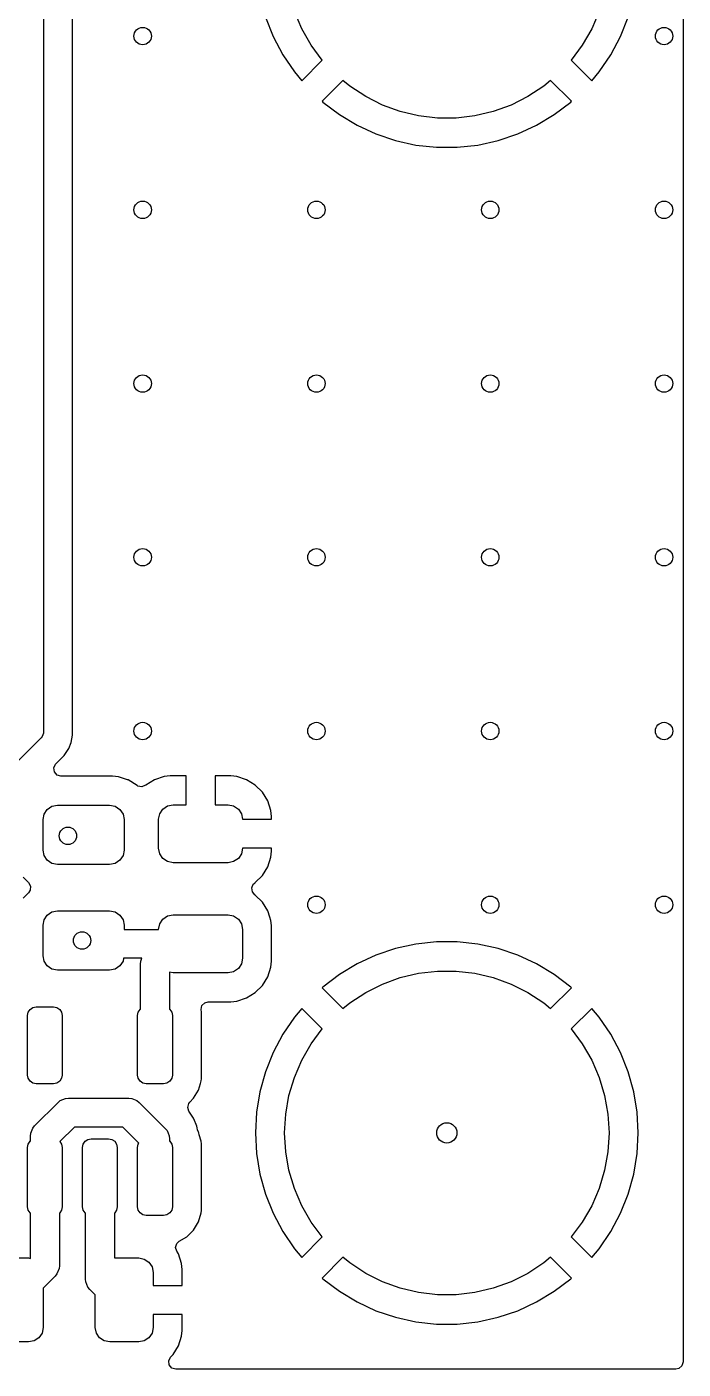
# Model space of a CAD drawing. Extents: x 4.39 to 6.32, y -4.91 to -3.37.
# Drawn here: x 5.87 to 6.316, y -4.891 to -3.979 of the extents above; entities that cross this region are included whole.
import ezdxf

# ---------------------------------------------------------------- set-up
doc = ezdxf.new("R2010")
doc.units = 0
doc.header["$MEASUREMENT"] = 0
doc.layers.add('BLACK', color=7, linetype='CONTINUOUS')

msp = doc.modelspace()

# ---------------------------------------------------------------- linework, layer by layer
at = {"layer": 'BLACK', "linetype": 'CONTINUOUS'}
for p, q in [((6.31573, -3.37498), (6.31573, -4.88644)), ((5.8811, -3.74882), (5.8811, -4.45787)), ((5.90081, -4.4604), (5.90081, -3.93071)), ((6.05661, -3.98018), (6.05153, -3.96841)), ((6.25871, -3.96841), (6.25363, -3.98018)), ((6.03182, -3.97225), (6.03703, -3.98534)), ((6.2732, -3.98534), (6.27842, -3.97225)), ((6.03703, -3.98534), (6.03703, -3.98534)), ((6.03703, -3.98534), (6.04363, -3.99779)), ((6.06302, -3.99128), (6.05661, -3.98018)), ((6.25363, -3.98018), (6.24722, -3.99128)), ((6.26661, -3.99779), (6.2732, -3.98534)), ((6.2732, -3.98534), (6.2732, -3.98534)), ((6.07053, -4.00138), (6.06302, -3.99128)), ((6.24722, -3.99128), (6.23971, -4.00138)), ((6.04363, -3.99779), (6.05154, -4.00945)), ((6.05655, -4.01535), (6.07053, -4.00138)), ((6.23971, -4.00138), (6.25368, -4.01535)), ((6.2587, -4.00945), (6.26661, -3.99779)), ((6.05154, -4.00945), (6.05655, -4.01535)), ((6.08457, -4.01517), (6.07036, -4.02938)), ((6.08929, -4.01913), (6.08457, -4.01517)), ((6.22566, -4.01517), (6.22095, -4.01913)), ((6.23987, -4.02938), (6.22566, -4.01517)), ((6.25368, -4.01535), (6.2587, -4.00945)), ((6.2587, -4.00945), (6.2587, -4.00945)), ((6.05655, -4.01535), (6.05655, -4.01535)), ((6.1, -4.02618), (6.08929, -4.01913)), ((6.22095, -4.01913), (6.21024, -4.02618)), ((6.07036, -4.02938), (6.07036, -4.02938)), ((6.07036, -4.02938), (6.07089, -4.02988)), ((6.07089, -4.02988), (6.07089, -4.02988)), ((6.07089, -4.02988), (6.0821, -4.0384)), ((6.11146, -4.03193), (6.1, -4.02618)), ((6.1235, -4.03631), (6.11146, -4.03193)), ((6.19878, -4.03193), (6.18673, -4.03631)), ((6.21024, -4.02618), (6.19878, -4.03193)), ((6.22814, -4.0384), (6.23935, -4.02988)), ((6.23935, -4.02988), (6.23987, -4.02938)), ((6.0821, -4.0384), (6.0821, -4.0384)), ((6.0821, -4.0384), (6.09417, -4.04566)), ((6.13598, -4.03927), (6.1235, -4.03631)), ((6.14871, -4.04076), (6.13598, -4.03927)), ((6.16153, -4.04076), (6.14871, -4.04076)), ((6.17426, -4.03927), (6.16153, -4.04076)), ((6.18673, -4.03631), (6.17426, -4.03927)), ((6.21606, -4.04566), (6.22813, -4.0384)), ((6.22813, -4.0384), (6.22814, -4.0384)), ((6.09417, -4.04566), (6.10696, -4.05158)), ((6.10696, -4.05158), (6.10696, -4.05158)), ((6.10696, -4.05158), (6.12031, -4.05608)), ((6.18993, -4.05608), (6.20328, -4.05158)), ((6.20328, -4.05158), (6.21606, -4.04566)), ((6.20328, -4.05158), (6.20328, -4.05158)), ((6.12031, -4.05608), (6.13407, -4.05911)), ((6.13407, -4.05911), (6.14807, -4.06063)), ((6.14807, -4.06063), (6.14807, -4.06063)), ((6.14807, -4.06063), (6.16216, -4.06063)), ((6.16216, -4.06063), (6.17617, -4.05911)), ((6.16216, -4.06063), (6.16216, -4.06063)), ((6.17617, -4.05911), (6.18993, -4.05608)), ((5.87937, -4.46205), (5.82908, -4.51235)), ((5.88011, -4.46115), (5.87937, -4.46205)), ((5.88099, -4.45903), (5.88011, -4.46115)), ((5.8811, -4.45787), (5.88099, -4.45903)), ((5.90034, -4.46275), (5.90081, -4.4604)), ((5.89509, -4.4742), (5.89789, -4.47)), ((5.89789, -4.47), (5.89817, -4.46933)), ((5.89817, -4.46933), (5.89982, -4.46534)), ((5.89982, -4.46534), (5.90034, -4.46275)), ((5.88807, -4.48259), (5.88922, -4.48009)), ((5.88922, -4.48009), (5.88945, -4.47984)), ((5.88945, -4.47984), (5.89509, -4.4742)), ((5.88847, -4.48532), (5.88807, -4.48259)), ((5.89027, -4.48739), (5.88847, -4.48532)), ((5.89291, -4.48817), (5.89027, -4.48739)), ((5.92795, -4.48817), (5.89291, -4.48817)), ((5.932, -4.48858), (5.92795, -4.48817)), ((5.93802, -4.49058), (5.932, -4.48858)), ((5.932, -4.48858), (5.932, -4.48858)), ((5.96308, -4.48841), (5.95653, -4.49058)), ((5.96713, -4.48799), (5.96308, -4.48841)), ((5.97795, -4.48799), (5.96713, -4.48799)), ((5.96713, -4.48799), (5.96713, -4.48799)), ((5.97795, -4.50768), (5.97795, -4.48799)), ((6.00846, -4.48799), (5.99764, -4.48799)), ((5.99764, -4.48799), (5.99764, -4.50768)), ((6.01251, -4.48841), (6.00846, -4.48799)), ((6.01906, -4.49058), (6.01251, -4.48841)), ((6.01251, -4.48841), (6.01251, -4.48841)), ((5.93856, -4.49076), (5.93802, -4.49058)), ((5.94462, -4.4945), (5.93856, -4.49076)), ((5.93856, -4.49076), (5.93856, -4.49076)), ((5.9452, -4.49487), (5.94462, -4.4945)), ((5.94791, -4.49538), (5.9452, -4.49487)), ((5.95046, -4.49436), (5.94791, -4.49538)), ((5.95066, -4.4942), (5.95046, -4.49436)), ((5.95653, -4.49058), (5.95066, -4.4942)), ((5.95653, -4.49058), (5.95653, -4.49058)), ((6.02493, -4.4942), (6.01906, -4.49058)), ((6.01906, -4.49058), (6.01906, -4.49058)), ((6.02982, -4.49908), (6.02493, -4.4942)), ((5.88678, -4.50862), (5.89055, -4.50787)), ((5.89055, -4.50787), (5.92598, -4.50787)), ((5.92598, -4.50787), (5.92975, -4.50862)), ((5.96533, -4.50843), (5.96909, -4.50768)), ((5.96909, -4.50768), (5.97795, -4.50768)), ((5.99764, -4.50768), (6.0065, -4.50768)), ((6.0065, -4.50768), (6.01026, -4.50843)), ((6.03344, -4.50496), (6.02982, -4.49908)), ((6.03561, -4.51151), (6.03344, -4.50496)), ((6.03344, -4.50496), (6.03344, -4.50496)), ((5.88071, -4.51772), (5.88146, -4.51395)), ((5.88146, -4.51395), (5.88359, -4.51076)), ((5.88359, -4.51076), (5.88678, -4.50862)), ((5.92975, -4.50862), (5.93294, -4.51076)), ((5.93294, -4.51076), (5.93508, -4.51395)), ((5.93508, -4.51395), (5.93583, -4.51772)), ((5.95925, -4.51752), (5.96, -4.51375)), ((5.96, -4.51375), (5.96213, -4.51056)), ((5.96213, -4.51056), (5.96533, -4.50843)), ((6.01026, -4.50843), (6.01346, -4.51056)), ((6.01346, -4.51056), (6.01559, -4.51375)), ((6.01559, -4.51375), (6.01634, -4.51752)), ((6.03602, -4.51555), (6.03561, -4.51151)), ((6.03602, -4.51752), (6.03602, -4.51555)), ((6.03602, -4.51555), (6.03602, -4.51555)), ((5.88071, -4.53839), (5.88071, -4.51772)), ((5.93583, -4.51772), (5.93583, -4.53839)), ((5.95925, -4.5372), (5.95925, -4.51752)), ((6.01634, -4.51752), (6.03602, -4.51752)), ((5.88146, -4.54215), (5.88071, -4.53839)), ((5.88359, -4.54535), (5.88146, -4.54215)), ((5.93508, -4.54215), (5.93294, -4.54535)), ((5.93583, -4.53839), (5.93508, -4.54215)), ((5.96, -4.54097), (5.95925, -4.5372)), ((5.96213, -4.54416), (5.96, -4.54097)), ((5.96533, -4.5463), (5.96213, -4.54416)), ((6.01346, -4.54416), (6.01026, -4.5463)), ((6.01559, -4.54097), (6.01346, -4.54416)), ((6.01634, -4.5372), (6.01559, -4.54097)), ((6.03602, -4.5372), (6.01634, -4.5372)), ((6.03344, -4.54977), (6.03561, -4.54322)), ((6.03561, -4.54322), (6.03602, -4.53917)), ((6.03561, -4.54322), (6.03561, -4.54322)), ((6.03602, -4.53917), (6.03602, -4.5372)), ((6.03602, -4.53917), (6.03602, -4.53917)), ((5.88678, -4.54748), (5.88359, -4.54535)), ((5.89055, -4.54823), (5.88678, -4.54748)), ((5.92598, -4.54823), (5.89055, -4.54823)), ((5.92975, -4.54748), (5.92598, -4.54823)), ((5.93294, -4.54535), (5.92975, -4.54748)), ((5.96909, -4.54705), (5.96533, -4.5463)), ((6.0065, -4.54705), (5.96909, -4.54705)), ((6.01026, -4.5463), (6.0065, -4.54705)), ((6.02982, -4.55564), (6.03344, -4.54977)), ((6.03344, -4.54977), (6.03344, -4.54977)), ((5.86722, -4.55684), (5.8709, -4.56052)), ((5.8709, -4.56052), (5.87222, -4.56294)), ((6.02254, -4.56415), (6.02363, -4.56162)), ((6.02363, -4.56162), (6.02482, -4.5606)), ((6.02482, -4.5606), (6.02493, -4.56052)), ((6.02493, -4.56052), (6.02982, -4.55564)), ((5.8709, -4.56743), (5.86722, -4.57112)), ((5.87203, -4.56568), (5.8709, -4.56743)), ((5.87222, -4.56294), (5.87203, -4.56568)), ((6.02298, -4.56686), (6.02254, -4.56415)), ((6.02473, -4.56881), (6.02298, -4.56686)), ((6.02475, -4.56883), (6.02472, -4.56881)), ((6.02472, -4.56881), (6.02473, -4.56881)), ((6.02482, -4.56891), (6.02475, -4.56883)), ((6.02495, -4.56899), (6.02482, -4.56891)), ((6.02983, -4.57387), (6.02495, -4.56899)), ((5.88359, -4.58261), (5.88678, -4.58047)), ((5.88678, -4.58047), (5.89055, -4.57972)), ((5.89055, -4.57972), (5.92598, -4.57972)), ((5.92598, -4.57972), (5.92975, -4.58047)), ((5.92975, -4.58047), (5.93294, -4.58261)), ((6.03346, -4.57975), (6.02983, -4.57387)), ((6.03488, -4.58403), (6.03346, -4.57975)), ((5.88071, -4.58957), (5.88146, -4.5858)), ((5.88071, -4.61024), (5.88071, -4.58957)), ((5.88146, -4.5858), (5.88359, -4.58261)), ((5.93294, -4.58261), (5.93508, -4.5858)), ((5.93508, -4.5858), (5.93583, -4.58957)), ((5.93583, -4.58957), (5.93583, -4.59232)), ((5.95925, -4.59232), (5.96, -4.58856)), ((5.96, -4.58856), (5.96213, -4.58536)), ((5.96213, -4.58536), (5.96533, -4.58323)), ((5.96533, -4.58323), (5.96909, -4.58248)), ((5.96909, -4.58248), (6.0065, -4.58248)), ((6.0065, -4.58248), (6.01026, -4.58323)), ((6.01026, -4.58323), (6.01346, -4.58536)), ((6.01346, -4.58536), (6.01559, -4.58856)), ((6.01559, -4.58856), (6.01634, -4.59232)), ((6.03563, -4.58631), (6.03488, -4.58403)), ((6.03598, -4.58976), (6.03563, -4.58631)), ((6.03563, -4.58631), (6.03563, -4.58631)), ((6.03604, -4.59035), (6.03598, -4.58976)), ((5.93583, -4.59232), (5.95925, -4.59232)), ((6.01634, -4.59232), (6.01634, -4.61201)), ((6.03604, -4.61398), (6.03604, -4.59035)), ((6.12031, -4.60534), (6.10696, -4.60984)), ((6.13407, -4.60231), (6.12031, -4.60534)), ((6.14807, -4.60079), (6.13407, -4.60231)), ((6.16216, -4.60079), (6.14807, -4.60079)), ((6.17617, -4.60231), (6.16216, -4.60079)), ((6.18993, -4.60534), (6.17617, -4.60231)), ((6.20328, -4.60984), (6.18993, -4.60534)), ((5.88146, -4.614), (5.88071, -4.61024)), ((5.88359, -4.6172), (5.88146, -4.614)), ((5.88678, -4.61933), (5.88359, -4.6172)), ((5.93294, -4.6172), (5.92975, -4.61933)), ((5.93508, -4.614), (5.93294, -4.6172)), ((5.93547, -4.61201), (5.93508, -4.614)), ((5.94797, -4.61201), (5.93547, -4.61201)), ((5.94695, -4.61594), (5.94714, -4.61402)), ((5.94695, -4.64665), (5.94695, -4.61594)), ((5.94714, -4.61402), (5.94797, -4.61201)), ((6.01559, -4.61577), (6.01346, -4.61897)), ((6.01634, -4.61201), (6.01559, -4.61577)), ((6.03563, -4.61802), (6.03604, -4.61398)), ((6.09417, -4.61575), (6.0821, -4.62302)), ((6.10696, -4.60984), (6.09417, -4.61575)), ((6.10696, -4.60984), (6.10696, -4.60984)), ((6.21606, -4.61575), (6.20328, -4.60984)), ((6.20328, -4.60984), (6.20328, -4.60984)), ((6.22813, -4.62302), (6.21606, -4.61575)), ((5.89055, -4.62008), (5.88678, -4.61933)), ((5.92598, -4.62008), (5.89055, -4.62008)), ((5.92975, -4.61933), (5.92598, -4.62008)), ((5.96909, -4.62185), (5.96663, -4.62136)), ((5.96663, -4.62136), (5.96663, -4.64665)), ((6.0065, -4.62185), (5.96909, -4.62185)), ((6.01026, -4.6211), (6.0065, -4.62185)), ((6.01346, -4.61897), (6.01026, -4.6211)), ((6.02983, -4.63046), (6.03346, -4.62458)), ((6.03346, -4.62458), (6.03563, -4.61802)), ((6.0821, -4.62302), (6.07089, -4.63154)), ((6.0821, -4.62302), (6.0821, -4.62302)), ((6.11146, -4.62949), (6.1235, -4.6251)), ((6.1235, -4.6251), (6.13598, -4.62215)), ((6.13598, -4.62215), (6.14871, -4.62066)), ((6.14871, -4.62066), (6.16153, -4.62066)), ((6.16153, -4.62066), (6.17426, -4.62215)), ((6.17426, -4.62215), (6.18673, -4.6251)), ((6.18673, -4.6251), (6.19878, -4.62949)), ((6.22814, -4.62302), (6.22813, -4.62302)), ((6.23935, -4.63154), (6.22814, -4.62302)), ((6.01907, -4.63897), (6.02495, -4.63534)), ((6.02495, -4.63534), (6.02983, -4.63046)), ((6.07089, -4.63154), (6.07036, -4.63204)), ((6.07036, -4.63204), (6.07036, -4.63204)), ((6.07036, -4.63204), (6.08457, -4.64624)), ((6.08929, -4.64229), (6.1, -4.63524)), ((6.1, -4.63524), (6.11146, -4.62949)), ((6.19878, -4.62949), (6.21024, -4.63524)), ((6.21024, -4.63524), (6.22095, -4.64229)), ((6.22566, -4.64624), (6.23987, -4.63204)), ((6.23987, -4.63204), (6.23935, -4.63154)), ((6.23935, -4.63154), (6.23935, -4.63154)), ((6.23987, -4.63204), (6.23987, -4.63204)), ((5.98818, -4.64682), (5.98875, -4.64413)), ((5.98875, -4.64413), (5.99068, -4.64217)), ((5.99068, -4.64217), (5.99305, -4.64156)), ((5.99305, -4.64156), (6.00846, -4.64156)), ((6.00846, -4.64156), (6.01251, -4.64114)), ((6.00846, -4.64156), (6.00846, -4.64156)), ((6.01251, -4.64114), (6.01907, -4.63897)), ((6.08457, -4.64624), (6.08929, -4.64229)), ((6.22095, -4.64229), (6.22566, -4.64624)), ((5.87018, -4.65098), (5.87063, -4.64872)), ((5.87018, -4.69134), (5.87018, -4.65098)), ((5.87063, -4.64872), (5.87191, -4.64681)), ((5.87191, -4.64681), (5.87382, -4.64553)), ((5.87382, -4.64553), (5.87608, -4.64508)), ((5.87608, -4.64508), (5.88789, -4.64508)), ((5.88789, -4.64508), (5.89015, -4.64553)), ((5.89015, -4.64553), (5.89207, -4.64681)), ((5.89207, -4.64681), (5.89335, -4.64872)), ((5.89335, -4.64872), (5.8938, -4.65098)), ((5.8938, -4.65098), (5.8938, -4.69134)), ((5.94498, -4.65098), (5.94543, -4.64872)), ((5.94498, -4.69134), (5.94498, -4.65098)), ((5.94543, -4.64872), (5.94671, -4.64681)), ((5.94671, -4.64681), (5.94695, -4.64665)), ((5.96663, -4.64665), (5.96687, -4.64681)), ((5.96687, -4.64681), (5.96815, -4.64872)), ((5.96815, -4.64872), (5.9686, -4.65098)), ((5.9686, -4.65098), (5.9686, -4.69134)), ((5.98819, -4.64695), (5.98818, -4.64682)), ((5.98831, -4.6484), (5.98819, -4.64695)), ((5.98819, -4.64695), (5.98819, -4.64695)), ((5.98831, -4.69392), (5.98831, -4.6484)), ((6.05154, -4.65197), (6.04363, -4.66363)), ((6.05655, -4.64606), (6.05154, -4.65197)), ((6.05154, -4.65197), (6.05154, -4.65197)), ((6.07053, -4.66004), (6.05655, -4.64606)), ((6.05655, -4.64606), (6.05655, -4.64606)), ((6.25368, -4.64606), (6.23971, -4.66004)), ((6.2587, -4.65197), (6.25368, -4.64606)), ((6.25368, -4.64606), (6.25368, -4.64606)), ((6.26661, -4.66363), (6.2587, -4.65197)), ((6.06302, -4.67013), (6.07053, -4.66004)), ((6.23971, -4.66004), (6.24722, -4.67013)), ((6.04363, -4.66363), (6.03703, -4.67608)), ((6.05661, -4.68123), (6.06302, -4.67013)), ((6.24722, -4.67013), (6.25363, -4.68123)), ((6.2732, -4.67608), (6.26661, -4.66363)), ((6.03703, -4.67608), (6.03182, -4.68916)), ((6.03703, -4.67608), (6.03703, -4.67608)), ((6.05153, -4.69301), (6.05661, -4.68123)), ((6.25363, -4.68123), (6.25871, -4.69301)), ((6.27842, -4.68916), (6.2732, -4.67608)), ((6.2732, -4.67608), (6.2732, -4.67608)), ((6.03182, -4.68916), (6.02805, -4.70274)), ((6.03182, -4.68916), (6.03182, -4.68916)), ((6.28219, -4.70274), (6.27842, -4.68916)), ((6.27842, -4.68916), (6.27842, -4.68916)), ((5.87063, -4.6936), (5.87018, -4.69134)), ((5.87191, -4.69551), (5.87063, -4.6936)), ((5.87382, -4.69679), (5.87191, -4.69551)), ((5.87608, -4.69724), (5.87382, -4.69679)), ((5.88789, -4.69724), (5.87608, -4.69724)), ((5.89015, -4.69679), (5.88789, -4.69724)), ((5.89207, -4.69551), (5.89015, -4.69679)), ((5.89335, -4.6936), (5.89207, -4.69551)), ((5.8938, -4.69134), (5.89335, -4.6936)), ((5.94543, -4.6936), (5.94498, -4.69134)), ((5.94671, -4.69551), (5.94543, -4.6936)), ((5.94863, -4.69679), (5.94671, -4.69551)), ((5.95089, -4.69724), (5.94863, -4.69679)), ((5.9627, -4.69724), (5.95089, -4.69724)), ((5.96496, -4.69679), (5.9627, -4.69724)), ((5.96687, -4.69551), (5.96496, -4.69679)), ((5.96815, -4.6936), (5.96687, -4.69551)), ((5.9686, -4.69134), (5.96815, -4.6936)), ((5.98639, -4.70159), (5.98772, -4.69702)), ((5.98772, -4.69702), (5.98819, -4.69538)), ((5.98819, -4.69538), (5.98831, -4.69393)), ((5.98819, -4.69538), (5.98819, -4.69538)), ((5.98831, -4.69393), (5.98831, -4.69392)), ((6.04785, -4.70529), (6.05153, -4.69301)), ((6.25871, -4.69301), (6.26238, -4.70529)), ((5.89097, -4.70997), (5.89246, -4.70875)), ((5.89246, -4.70875), (5.89601, -4.70728)), ((5.89246, -4.70875), (5.89246, -4.70875)), ((5.89601, -4.70728), (5.89793, -4.70709)), ((5.89793, -4.70709), (5.93907, -4.70709)), ((5.93907, -4.70709), (5.94099, -4.70728)), ((5.94099, -4.70728), (5.94454, -4.70875)), ((5.94454, -4.70875), (5.94454, -4.70875)), ((5.94454, -4.70875), (5.94603, -4.70997)), ((5.98045, -4.7098), (5.98309, -4.70716)), ((5.98309, -4.70716), (5.98639, -4.70159)), ((6.02805, -4.70274), (6.02577, -4.71664)), ((6.02805, -4.70274), (6.02805, -4.70274)), ((6.04563, -4.71791), (6.04785, -4.70529)), ((6.26238, -4.70529), (6.26461, -4.71791)), ((6.28447, -4.71664), (6.28219, -4.70274)), ((6.28219, -4.70274), (6.28219, -4.70274)), ((5.87503, -4.72591), (5.89097, -4.70997)), ((5.94603, -4.70997), (5.96375, -4.72769)), ((5.97902, -4.71334), (5.97975, -4.71069)), ((5.97985, -4.71597), (5.97902, -4.71334)), ((5.97975, -4.71069), (5.98045, -4.7098)), ((5.98298, -4.72065), (5.97985, -4.71597)), ((6.02577, -4.71664), (6.02501, -4.73071)), ((6.02577, -4.71664), (6.02577, -4.71664)), ((6.04488, -4.73071), (6.04563, -4.71791)), ((6.26461, -4.71791), (6.26535, -4.73071)), ((6.28523, -4.73071), (6.28447, -4.71664)), ((6.28447, -4.71664), (6.28447, -4.71664)), ((5.8738, -4.72741), (5.87503, -4.72591)), ((5.90201, -4.72677), (5.8922, -4.73658)), ((5.935, -4.72677), (5.90201, -4.72677)), ((5.94587, -4.73764), (5.935, -4.72677)), ((5.98314, -4.72104), (5.98298, -4.72065)), ((5.9852, -4.72603), (5.98314, -4.72104)), ((5.98543, -4.72719), (5.9852, -4.72603)), ((5.9852, -4.72603), (5.9852, -4.72603)), ((5.87215, -4.73287), (5.87233, -4.73095)), ((5.87215, -4.73622), (5.87215, -4.73287)), ((5.87233, -4.73095), (5.8738, -4.72741)), ((5.8738, -4.72741), (5.8738, -4.72741)), ((5.90931, -4.73638), (5.91122, -4.7351)), ((5.91122, -4.7351), (5.91348, -4.73465)), ((5.91348, -4.73465), (5.9253, -4.73465)), ((5.9253, -4.73465), (5.92756, -4.7351)), ((5.92756, -4.7351), (5.92947, -4.73638)), ((5.96375, -4.72769), (5.96498, -4.72918)), ((5.96498, -4.72918), (5.96644, -4.73273)), ((5.96644, -4.73273), (5.96644, -4.73273)), ((5.96644, -4.73273), (5.96663, -4.73465)), ((5.96663, -4.73465), (5.96663, -4.73622)), ((5.98572, -4.72863), (5.98543, -4.72719)), ((5.98543, -4.72719), (5.98543, -4.72719)), ((5.98631, -4.73016), (5.98572, -4.72863)), ((5.98639, -4.7303), (5.98631, -4.73016)), ((5.98651, -4.73071), (5.98639, -4.7303)), ((5.98686, -4.73194), (5.98651, -4.73071)), ((5.98814, -4.73632), (5.98686, -4.73194)), ((6.02501, -4.73071), (6.02577, -4.74478)), ((6.02501, -4.73071), (6.02501, -4.73071)), ((6.04563, -4.74351), (6.04488, -4.73071)), ((6.26535, -4.73071), (6.26461, -4.74351)), ((6.28447, -4.74478), (6.28523, -4.73071)), ((6.28523, -4.73071), (6.28523, -4.73071)), ((5.87018, -4.74055), (5.87063, -4.73829)), ((5.87018, -4.78091), (5.87018, -4.74055)), ((5.87063, -4.73829), (5.87191, -4.73638)), ((5.87191, -4.73638), (5.87215, -4.73622)), ((5.8922, -4.73658), (5.89335, -4.73829)), ((5.89335, -4.73829), (5.8938, -4.74055)), ((5.8938, -4.74055), (5.8938, -4.78091)), ((5.90758, -4.74055), (5.90803, -4.73829)), ((5.90758, -4.78091), (5.90758, -4.74055)), ((5.90803, -4.73829), (5.90931, -4.73638)), ((5.92947, -4.73638), (5.93075, -4.73829)), ((5.93075, -4.73829), (5.9312, -4.74055)), ((5.9312, -4.74055), (5.9312, -4.78091)), ((5.94498, -4.74055), (5.94543, -4.73829)), ((5.94498, -4.78091), (5.94498, -4.74055)), ((5.94543, -4.73829), (5.94587, -4.73764)), ((5.96663, -4.73622), (5.96687, -4.73638)), ((5.96687, -4.73638), (5.96815, -4.73829)), ((5.96815, -4.73829), (5.9686, -4.74055)), ((5.9686, -4.74055), (5.9686, -4.78091)), ((5.98819, -4.73651), (5.98814, -4.73632)), ((5.98831, -4.73796), (5.98819, -4.73651)), ((5.98831, -4.78349), (5.98831, -4.73796)), ((6.02577, -4.74478), (6.02577, -4.74478)), ((6.02577, -4.74478), (6.02805, -4.75868)), ((6.04785, -4.75613), (6.04563, -4.74351)), ((6.26461, -4.74351), (6.26238, -4.75613)), ((6.28219, -4.75868), (6.28447, -4.74478)), ((6.28447, -4.74478), (6.28447, -4.74478)), ((6.02805, -4.75868), (6.02805, -4.75868)), ((6.02805, -4.75868), (6.03182, -4.77225)), ((6.05153, -4.76841), (6.04785, -4.75613)), ((6.26238, -4.75613), (6.25871, -4.76841)), ((6.27842, -4.77225), (6.28219, -4.75868)), ((6.28219, -4.75868), (6.28219, -4.75868)), ((6.03182, -4.77225), (6.03182, -4.77225)), ((6.03182, -4.77225), (6.03703, -4.78534)), ((6.05661, -4.78018), (6.05153, -4.76841)), ((6.25871, -4.76841), (6.25363, -4.78018)), ((6.2732, -4.78534), (6.27842, -4.77225)), ((6.27842, -4.77225), (6.27842, -4.77225)), ((5.87063, -4.78317), (5.87018, -4.78091)), ((5.8938, -4.78091), (5.89335, -4.78317)), ((5.90803, -4.78317), (5.90758, -4.78091)), ((5.9312, -4.78091), (5.93075, -4.78317)), ((5.94543, -4.78317), (5.94498, -4.78091)), ((5.9686, -4.78091), (5.96815, -4.78317)), ((6.06302, -4.79128), (6.05661, -4.78018)), ((6.25363, -4.78018), (6.24722, -4.79128)), ((5.87191, -4.78508), (5.87063, -4.78317)), ((5.87215, -4.78524), (5.87191, -4.78508)), ((5.87215, -4.81598), (5.87215, -4.78524)), ((5.89207, -4.78508), (5.89183, -4.78524)), ((5.89183, -4.78524), (5.89183, -4.82106)), ((5.89335, -4.78317), (5.89207, -4.78508)), ((5.90931, -4.78508), (5.90803, -4.78317)), ((5.90955, -4.78524), (5.90931, -4.78508)), ((5.90955, -4.83012), (5.90955, -4.78524)), ((5.92947, -4.78508), (5.92923, -4.78524)), ((5.92923, -4.78524), (5.92923, -4.81575)), ((5.93075, -4.78317), (5.92947, -4.78508)), ((5.94671, -4.78508), (5.94543, -4.78317)), ((5.94863, -4.78636), (5.94671, -4.78508)), ((5.95089, -4.78681), (5.94863, -4.78636)), ((5.9627, -4.78681), (5.95089, -4.78681)), ((5.96496, -4.78636), (5.9627, -4.78681)), ((5.96687, -4.78508), (5.96496, -4.78636)), ((5.96815, -4.78317), (5.96687, -4.78508)), ((5.98639, -4.79116), (5.98819, -4.78494)), ((5.98819, -4.78494), (5.98831, -4.78349)), ((6.03703, -4.78534), (6.03703, -4.78534)), ((6.03703, -4.78534), (6.04363, -4.79779)), ((6.26661, -4.79779), (6.2732, -4.78534)), ((6.2732, -4.78534), (6.2732, -4.78534)), ((5.97852, -4.8013), (5.98309, -4.79673)), ((5.98309, -4.79673), (5.98639, -4.79116)), ((6.04363, -4.79779), (6.05154, -4.80945)), ((6.07053, -4.80138), (6.06302, -4.79128)), ((6.24722, -4.79128), (6.23971, -4.80138)), ((6.2587, -4.80945), (6.26661, -4.79779)), ((5.97085, -4.80853), (5.97167, -4.80591)), ((5.97158, -4.81119), (5.97085, -4.80853)), ((5.97167, -4.80591), (5.97325, -4.80442)), ((5.97325, -4.80442), (5.97852, -4.8013)), ((6.05655, -4.81535), (6.07053, -4.80138)), ((6.23971, -4.80138), (6.25368, -4.81535)), ((5.85128, -4.81575), (5.87096, -4.81575)), ((5.87096, -4.81575), (5.87215, -4.81598)), ((5.92923, -4.81575), (5.94577, -4.81575)), ((5.94577, -4.81575), (5.94953, -4.8165)), ((5.94953, -4.8165), (5.95273, -4.81863)), ((5.97271, -4.81303), (5.97158, -4.81119)), ((5.97488, -4.81958), (5.97271, -4.81303)), ((5.97271, -4.81303), (5.97271, -4.81303)), ((6.05154, -4.80945), (6.05655, -4.81535)), ((6.05655, -4.81535), (6.05655, -4.81535)), ((6.08457, -4.81517), (6.07036, -4.82938)), ((6.08929, -4.81913), (6.08457, -4.81517)), ((6.22566, -4.81517), (6.22095, -4.81913)), ((6.23987, -4.82938), (6.22566, -4.81517)), ((6.25368, -4.81535), (6.2587, -4.80945)), ((6.2587, -4.80945), (6.2587, -4.80945)), ((5.89017, -4.82653), (5.88895, -4.82802)), ((5.89164, -4.82298), (5.89017, -4.82653)), ((5.89017, -4.82653), (5.89017, -4.82653)), ((5.89183, -4.82106), (5.89164, -4.82298)), ((5.95273, -4.81863), (5.95486, -4.82182)), ((5.95486, -4.82182), (5.95561, -4.82559)), ((5.95561, -4.82559), (5.95561, -4.83445)), ((5.9753, -4.82362), (5.97488, -4.81958)), ((5.9753, -4.83445), (5.9753, -4.82362)), ((5.9753, -4.82362), (5.9753, -4.82362)), ((6.1, -4.82618), (6.08929, -4.81913)), ((6.11146, -4.83193), (6.1, -4.82618)), ((6.21024, -4.82618), (6.19878, -4.83193)), ((6.22095, -4.81913), (6.21024, -4.82618)), ((5.88895, -4.82802), (5.88081, -4.83616)), ((5.88081, -4.83616), (5.88081, -4.86299)), ((5.90974, -4.83204), (5.90955, -4.83012)), ((5.91121, -4.83559), (5.90974, -4.83204)), ((5.91243, -4.83708), (5.91121, -4.83559)), ((5.91121, -4.83559), (5.91121, -4.83559)), ((5.95561, -4.83445), (5.9753, -4.83445)), ((6.07036, -4.82938), (6.07036, -4.82938)), ((6.07036, -4.82938), (6.07089, -4.82988)), ((6.07089, -4.82988), (6.07089, -4.82988)), ((6.07089, -4.82988), (6.0821, -4.8384)), ((6.1235, -4.83631), (6.11146, -4.83193)), ((6.13598, -4.83927), (6.1235, -4.83631)), ((6.18673, -4.83631), (6.17426, -4.83927)), ((6.19878, -4.83193), (6.18673, -4.83631)), ((6.22814, -4.8384), (6.23935, -4.82988)), ((6.23935, -4.82988), (6.23987, -4.82938)), ((5.91624, -4.84089), (5.91243, -4.83708)), ((5.91624, -4.86299), (5.91624, -4.84089)), ((6.0821, -4.8384), (6.0821, -4.8384)), ((6.0821, -4.8384), (6.09417, -4.84566)), ((6.09417, -4.84566), (6.10696, -4.85158)), ((6.14871, -4.84076), (6.13598, -4.83927)), ((6.16153, -4.84076), (6.14871, -4.84076)), ((6.17426, -4.83927), (6.16153, -4.84076)), ((6.20328, -4.85158), (6.21606, -4.84566)), ((6.21606, -4.84566), (6.22813, -4.8384)), ((6.22813, -4.8384), (6.22814, -4.8384)), ((5.9753, -4.85413), (5.95561, -4.85413)), ((5.95561, -4.85413), (5.95561, -4.86299)), ((5.9753, -4.86496), (5.9753, -4.85413)), ((6.10696, -4.85158), (6.10696, -4.85158)), ((6.10696, -4.85158), (6.12031, -4.85608)), ((6.18993, -4.85608), (6.20328, -4.85158)), ((6.20328, -4.85158), (6.20328, -4.85158)), ((5.88081, -4.86299), (5.88006, -4.86676)), ((5.91699, -4.86676), (5.91624, -4.86299)), ((5.95561, -4.86299), (5.95486, -4.86676)), ((6.12031, -4.85608), (6.13407, -4.85911)), ((6.13407, -4.85911), (6.14807, -4.86063)), ((6.14807, -4.86063), (6.14807, -4.86063)), ((6.14807, -4.86063), (6.16216, -4.86063)), ((6.16216, -4.86063), (6.17617, -4.85911)), ((6.16216, -4.86063), (6.16216, -4.86063)), ((6.17617, -4.85911), (6.18993, -4.85608)), ((5.87096, -4.87283), (5.85128, -4.87283)), ((5.87473, -4.87209), (5.87096, -4.87283)), ((5.87792, -4.86995), (5.87473, -4.87209)), ((5.88006, -4.86676), (5.87792, -4.86995)), ((5.91912, -4.86995), (5.91699, -4.86676)), ((5.92232, -4.87209), (5.91912, -4.86995)), ((5.92608, -4.87283), (5.92232, -4.87209)), ((5.94577, -4.87283), (5.92608, -4.87283)), ((5.94953, -4.87209), (5.94577, -4.87283)), ((5.95273, -4.86995), (5.94953, -4.87209)), ((5.95486, -4.86676), (5.95273, -4.86995)), ((5.97271, -4.87556), (5.97488, -4.869)), ((5.97488, -4.869), (5.9753, -4.86496)), ((5.97488, -4.869), (5.97488, -4.869)), ((5.9753, -4.86496), (5.9753, -4.86496)), ((5.96753, -4.88298), (5.96909, -4.88143)), ((5.96909, -4.88143), (5.97271, -4.87556)), ((5.97271, -4.87556), (5.97271, -4.87556)), ((5.96615, -4.88574), (5.9673, -4.88324)), ((5.96654, -4.88847), (5.96615, -4.88574)), ((5.96835, -4.89054), (5.96654, -4.88847)), ((5.9673, -4.88324), (5.96753, -4.88298)), ((5.97099, -4.89132), (5.96835, -4.89054)), ((6.31085, -4.89132), (5.97099, -4.89132)), ((6.31287, -4.89088), (6.31085, -4.89132)), ((6.31495, -4.88908), (6.31287, -4.89088)), ((6.31573, -4.88644), (6.31495, -4.88908))]:
    msp.add_line(p, q, dxfattribs=at)
at = {"layer": 'BLACK'}
for centre, radius in [((5.94843, -3.98504), 0.00591), ((6.30276, -3.98504), 0.00591), ((5.94843, -4.10315), 0.00591), ((6.06654, -4.10315), 0.00591), ((6.18465, -4.10315), 0.00591), ((6.30276, -4.10315), 0.00591), ((5.94843, -4.22126), 0.00591), ((6.06654, -4.22126), 0.00591), ((6.18465, -4.22126), 0.00591), ((6.30276, -4.22126), 0.00591), ((5.94843, -4.33937), 0.00591), ((6.06654, -4.33937), 0.00591), ((6.18465, -4.33937), 0.00591), ((6.30276, -4.33937), 0.00591), ((5.94843, -4.45748), 0.00591), ((6.06654, -4.45748), 0.00591), ((6.18465, -4.45748), 0.00591), ((6.30276, -4.45748), 0.00591), ((5.89764, -4.52874), 0.00591), ((6.06654, -4.57559), 0.00591), ((6.18465, -4.57559), 0.00591), ((6.30276, -4.57559), 0.00591), ((5.90728, -4.5999), 0.00591), ((6.15512, -4.73071), 0.00689)]:
    msp.add_circle(centre, radius, dxfattribs=at)

doc.saveas('drawing.dxf')
